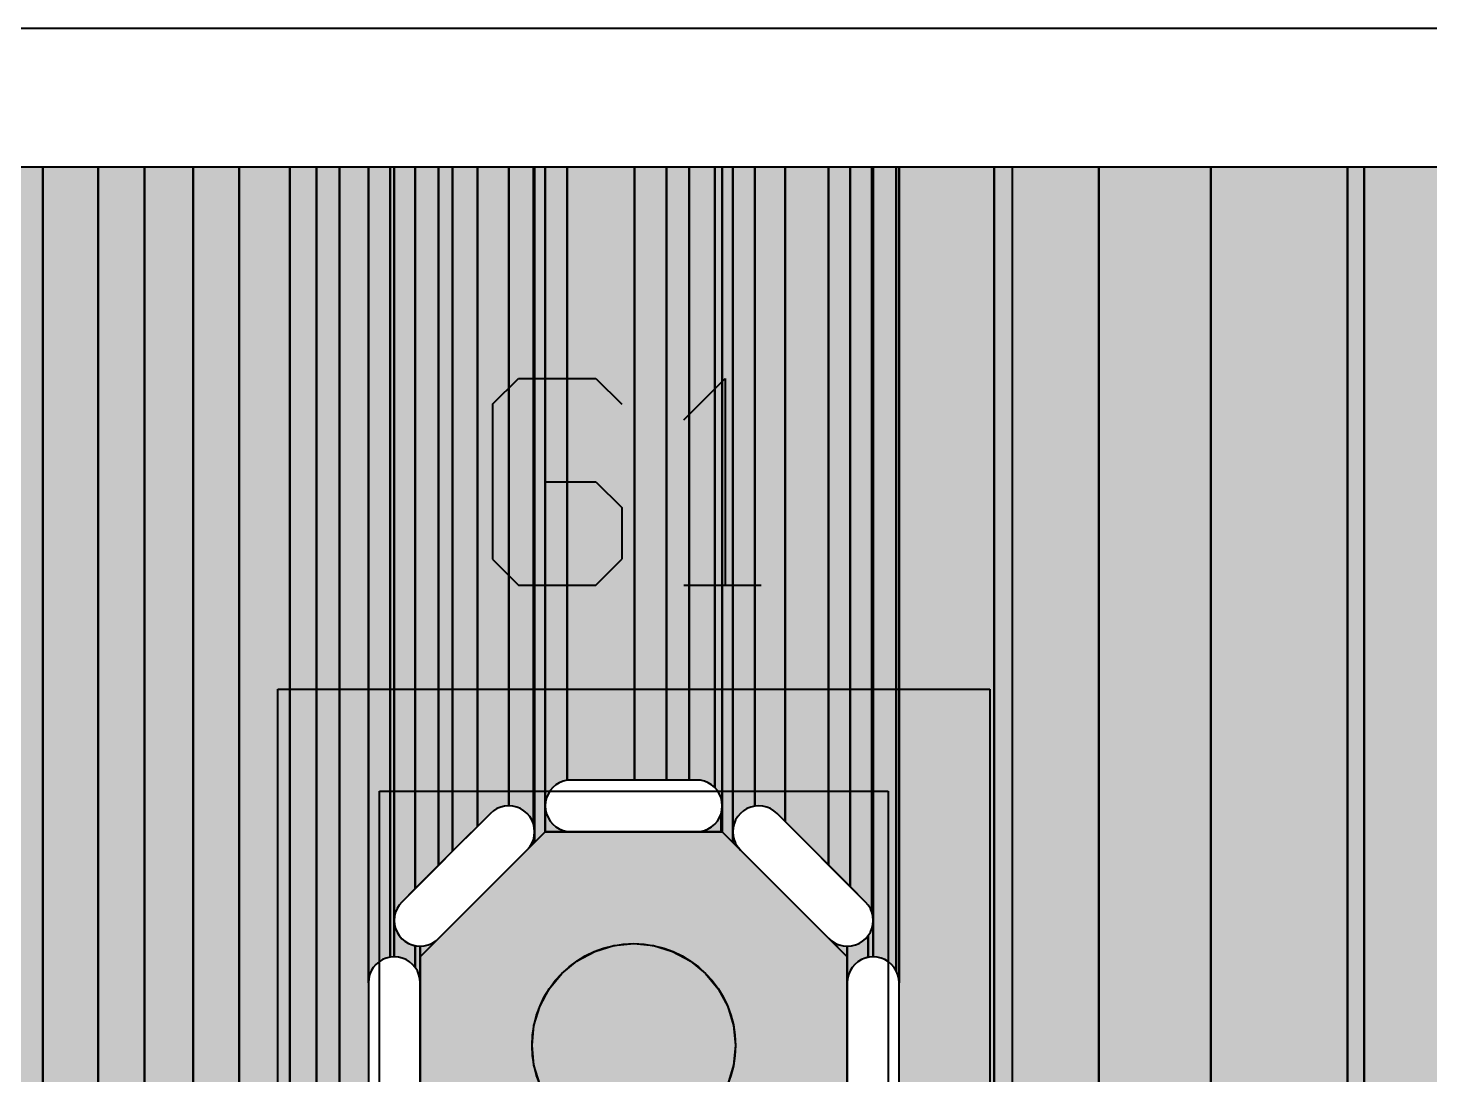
# Model space of a CAD drawing. Header units: millimetres. Extents: x 1.4 to 58.4, y 2.1 to 36.1.
# Drawn here: x 19.38 to 26.27, y 30.91 to 36.05 of the extents above; entities that cross this region are included whole.
import ezdxf

# ---------------------------------------------------------------- set-up
doc = ezdxf.new("R2010")
doc.units = ezdxf.units.MM
for name, color, linetype in [('bottom_copper', 7, 'Continuous'), ('bottom_silk', 7, 'Continuous'), ('drill_plated', 7, 'Continuous'), ('outline', 7, 'Continuous'), ('top_copper', 7, 'Continuous'), ('top_silk', 7, 'Continuous')]:
    doc.layers.add(name, color=color, linetype=linetype)

# ---------------------------------------------------------------- blocks, each defined once
blk = doc.blocks.new('Block12349')
at = {"layer": 'bottom_copper', "lineweight": 40}
for points in [[(0, 21.343), (-0.0369, 21.3583), (-0.0758, 21.3676), (-0.1157, 21.3708), (-0.1256, 21.37), (-0.5506, 21.37), (-0.5506, 32.385), (0, 32.385), (0, 21.343)], [(0.672, 20.6876), (0.071, 21.2886), (0.0645, 21.2962), (0.0341, 21.3221), (0, 21.343), (0, 32.385), (0.672, 32.385), (0.672, 20.6876)], [(0.7542, 20.5009), (0.7511, 20.5407), (0.7417, 20.5797), (0.7264, 20.6166), (0.7055, 20.6507), (0.6796, 20.6811), (0.672, 20.6876), (0.672, 32.385), (0.7542, 32.385), (0.7542, 20.5009)], [(1.4791, 0), (0.7542, 0), (0.7542, 32.385), (1.4791, 32.385), (1.4791, 0)]]:
    blk.add_hatch(color=7, dxfattribs=at).paths.add_polyline_path(points, flags=0)
at = {"layer": 'bottom_copper', "color": 7, "lineweight": 40}
for points in [[(0, 21.343), (-0.0369, 21.3583), (-0.0758, 21.3676), (-0.1157, 21.3708), (-0.1256, 21.37), (-0.5506, 21.37), (-0.5506, 32.385), (0, 32.385), (0, 21.343)], [(0.672, 20.6876), (0.071, 21.2886), (0.0645, 21.2962), (0.0341, 21.3221), (0, 21.343), (0, 32.385), (0.672, 32.385), (0.672, 20.6876)], [(0.7542, 20.5009), (0.7511, 20.5407), (0.7417, 20.5797), (0.7264, 20.6166), (0.7055, 20.6507), (0.6796, 20.6811), (0.672, 20.6876), (0.672, 32.385), (0.7542, 32.385), (0.7542, 20.5009)], [(1.4791, 0), (0.7542, 0), (0.7542, 32.385), (1.4791, 32.385), (1.4791, 0)]]:
    blk.add_lwpolyline(points, close=True, dxfattribs=at)
blk = doc.blocks.new('Block15609')
at = {"layer": 'bottom_copper', "lineweight": 40}
for points in [[(0, 29.1434), (-0.1225, 29.021), (-0.1225, 32.385), (0, 32.385), (0, 29.1434)], [(0.1532, 29.2444), (0.1332, 29.2428), (0.1138, 29.2382), (0.0953, 29.2305), (0.0783, 29.2201), (0.0634, 29.2068), (0, 29.1434), (0, 32.385), (0.1532, 32.385), (0.1532, 29.2444)], [(0.2743, 29.1564), (0.2667, 29.1748), (0.2562, 29.1919), (0.2433, 29.2071), (0.2281, 29.2201), (0.211, 29.2305), (0.1925, 29.2382), (0.1731, 29.2428), (0.1532, 29.2444), (0.1532, 32.385), (0.2743, 32.385), (0.2743, 29.1564)], [(0.2806, 29.117), (0.279, 29.1369), (0.2743, 29.1564), (0.2743, 32.385), (0.2806, 32.385), (0.2806, 29.117)], [(0.3324, 29.1166), (0.2806, 29.0648), (0.2806, 32.385), (0.3324, 32.385), (0.3324, 29.1166)], [(0.4398, 29.3698), (0.4204, 29.3652), (0.4019, 29.3575), (0.3849, 29.3471), (0.3697, 29.3341), (0.3567, 29.3189), (0.3463, 29.3018), (0.3386, 29.2834), (0.334, 29.2643), (0.3324, 29.244), (0.3324, 32.385), (0.4398, 32.385), (0.4398, 29.3698)], [(0.7715, 29.371), (0.4598, 29.371), (0.4398, 29.3698), (0.4398, 32.385), (0.7715, 32.385), (0.7715, 29.371)], [(0.9287, 29.371), (0.7715, 29.371), (0.7715, 32.385), (0.9287, 32.385), (0.9287, 29.371)], [(1.0395, 29.371), (0.9287, 29.371), (0.9287, 32.385), (1.0395, 32.385), (1.0395, 29.371)], [(1.1657, 29.3341), (1.1505, 29.3471), (1.1335, 29.3575), (1.115, 29.3652), (1.0956, 29.3698), (1.0757, 29.371), (1.0395, 29.371), (1.0395, 32.385), (1.1657, 32.385), (1.1657, 29.3341)], [(1.203, 29.244), (1.2014, 29.2639), (1.1968, 29.2834), (1.1891, 29.3018), (1.1787, 29.3189), (1.1657, 29.3341), (1.1657, 32.385), (1.2026, 32.385), (1.203, 29.244)], [(1.2548, 29.0648), (1.203, 29.1166), (1.203, 32.385), (1.2548, 32.385), (1.2548, 29.0648)], [(1.3623, 29.2428), (1.3429, 29.2382), (1.3244, 29.2305), (1.3073, 29.2201), (1.2924, 29.2074), (1.2792, 29.1919), (1.2687, 29.1748), (1.2611, 29.1564), (1.2564, 29.1369), (1.2548, 29.117), (1.2548, 32.385), (1.3623, 32.385), (1.3623, 29.2428)], [(1.5119, 29.1669), (1.472, 29.2068), (1.4571, 29.2201), (1.4401, 29.2305), (1.4216, 29.2382), (1.4022, 29.2428), (1.3822, 29.2444), (1.3623, 29.2428), (1.3623, 32.385), (1.5119, 32.385), (1.5119, 29.1669)], [(1.725, 28.9538), (1.5119, 29.1669), (1.5119, 32.385), (1.725, 32.385), (1.725, 28.9538)], [(1.8311, 28.8477), (1.725, 28.9538), (1.725, 32.385), (1.8311, 32.385), (1.8311, 28.8477)], [(1.9389, 28.7209), (1.9312, 28.7394), (1.9208, 28.7564), (1.9078, 28.771), (1.8312, 28.8476), (1.8311, 32.385), (1.9389, 32.385), (1.9389, 28.7209)], [(1.9451, 28.6815), (1.9435, 28.7015), (1.9389, 28.7209), (1.9389, 32.385), (1.9447, 32.385), (1.9451, 28.6815)], [(2.0582, 28.4328), (2.0478, 28.4498), (2.0348, 28.465), (2.0196, 28.478), (2.0026, 28.4883), (1.9841, 28.4961), (1.9646, 28.5007), (1.9451, 28.5023), (1.9451, 32.385), (2.0582, 32.385), (2.0582, 28.4328)], [(2.0717, 28.3749), (2.0705, 28.3949), (2.0659, 28.4143), (2.0582, 28.4328), (2.0582, 32.385), (2.0717, 32.385), (2.0717, 28.3749)], [(2.54, 21.3583), (2.5031, 21.343), (2.469, 21.3221), (2.4386, 21.2962), (2.4321, 21.2886), (2.0717, 20.9282), (2.0717, 32.385), (2.54, 32.385), (2.54, 21.3583)], [(2.6287, 21.37), (2.6188, 21.3708), (2.579, 21.3677), (2.54, 21.3583), (2.54, 32.385), (2.6287, 32.385), (2.6288, 21.37)], [(3.0537, 21.37), (2.6288, 21.37), (2.6288, 32.385), (3.0537, 32.385), (3.0537, 21.37)], [(0.4398, 29.117), (0.3328, 29.117), (0.3324, 29.1166), (0.3324, 29.244), (0.3339, 29.2241), (0.3386, 29.2046), (0.3463, 29.1862), (0.3567, 29.1691), (0.3697, 29.1539), (0.3849, 29.1409), (0.4019, 29.1305), (0.4204, 29.1228), (0.4398, 29.1182), (0.4398, 29.117)], [(1.203, 29.1166), (1.2026, 29.117), (1.1968, 29.117), (1.1968, 29.2046), (1.2014, 29.2241), (1.203, 29.244), (1.203, 29.1166)], [(1.1968, 29.117), (1.0757, 29.117), (1.0956, 29.1182), (1.115, 29.1228), (1.1335, 29.1305), (1.1505, 29.1409), (1.1657, 29.1539), (1.1787, 29.1691), (1.1891, 29.1862), (1.1968, 29.2046), (1.1968, 29.117)], [(0.2806, 29.0648), (0.2433, 29.0275), (0.2562, 29.0421), (0.2667, 29.0592), (0.2743, 29.0776), (0.279, 29.0971), (0.2806, 29.117), (0.2806, 29.0648)], [(0.4398, 29.117), (0.4398, 29.1182), (0.4597, 29.117), (0.4398, 29.117)], [(1.2921, 29.0275), (1.2548, 29.0648), (1.2548, 29.117), (1.2564, 29.0971), (1.2611, 29.0776), (1.2687, 29.0592), (1.2792, 29.0421), (1.2921, 29.0275)], [(1.9447, 28.5023), (1.9248, 28.5007), (1.9208, 28.4998), (1.9208, 28.6066), (1.9312, 28.6237), (1.9389, 28.6422), (1.9435, 28.6616), (1.9451, 28.6815), (1.9451, 28.5023)], [(1.9208, 28.4998), (1.9053, 28.4961), (1.8869, 28.4884), (1.8698, 28.478), (1.8546, 28.465), (1.8416, 28.4498), (1.8312, 28.4328), (1.8235, 28.4143), (1.8189, 28.3949), (1.8177, 28.375), (1.8177, 28.5541), (1.8376, 28.5557), (1.8571, 28.5604), (1.8755, 28.568), (1.8926, 28.5785), (1.9075, 28.5911), (1.9208, 28.6066), (1.9208, 28.4998)], [(1.8177, 28.5019), (1.7279, 28.5917), (1.7428, 28.5785), (1.7599, 28.568), (1.7783, 28.5604), (1.7976, 28.5557), (1.8177, 28.5541), (1.8177, 28.5019)]]:
    blk.add_hatch(color=7, dxfattribs=at).paths.add_polyline_path(points, flags=0)
at = {"layer": 'bottom_copper', "color": 7, "lineweight": 40}
for points in [[(0, 29.1434), (-0.1225, 29.021), (-0.1225, 32.385), (0, 32.385), (0, 29.1434)], [(0.1532, 29.2444), (0.1332, 29.2428), (0.1138, 29.2382), (0.0953, 29.2305), (0.0783, 29.2201), (0.0634, 29.2068), (0, 29.1434), (0, 32.385), (0.1532, 32.385), (0.1532, 29.2444)], [(0.2743, 29.1564), (0.2667, 29.1748), (0.2562, 29.1919), (0.2433, 29.2071), (0.2281, 29.2201), (0.211, 29.2305), (0.1925, 29.2382), (0.1731, 29.2428), (0.1532, 29.2444), (0.1532, 32.385), (0.2743, 32.385), (0.2743, 29.1564)], [(0.2806, 29.117), (0.279, 29.1369), (0.2743, 29.1564), (0.2743, 32.385), (0.2806, 32.385), (0.2806, 29.117)], [(0.3324, 29.1166), (0.2806, 29.0648), (0.2806, 32.385), (0.3324, 32.385), (0.3324, 29.1166)], [(0.4398, 29.3698), (0.4204, 29.3652), (0.4019, 29.3575), (0.3849, 29.3471), (0.3697, 29.3341), (0.3567, 29.3189), (0.3463, 29.3018), (0.3386, 29.2834), (0.334, 29.2643), (0.3324, 29.244), (0.3324, 32.385), (0.4398, 32.385), (0.4398, 29.3698)], [(0.7715, 29.371), (0.4598, 29.371), (0.4398, 29.3698), (0.4398, 32.385), (0.7715, 32.385), (0.7715, 29.371)], [(0.9287, 29.371), (0.7715, 29.371), (0.7715, 32.385), (0.9287, 32.385), (0.9287, 29.371)], [(1.0395, 29.371), (0.9287, 29.371), (0.9287, 32.385), (1.0395, 32.385), (1.0395, 29.371)], [(1.1657, 29.3341), (1.1505, 29.3471), (1.1335, 29.3575), (1.115, 29.3652), (1.0956, 29.3698), (1.0757, 29.371), (1.0395, 29.371), (1.0395, 32.385), (1.1657, 32.385), (1.1657, 29.3341)], [(1.203, 29.244), (1.2014, 29.2639), (1.1968, 29.2834), (1.1891, 29.3018), (1.1787, 29.3189), (1.1657, 29.3341), (1.1657, 32.385), (1.2026, 32.385), (1.203, 29.244)], [(1.2548, 29.0648), (1.203, 29.1166), (1.203, 32.385), (1.2548, 32.385), (1.2548, 29.0648)], [(1.3623, 29.2428), (1.3429, 29.2382), (1.3244, 29.2305), (1.3073, 29.2201), (1.2924, 29.2074), (1.2792, 29.1919), (1.2687, 29.1748), (1.2611, 29.1564), (1.2564, 29.1369), (1.2548, 29.117), (1.2548, 32.385), (1.3623, 32.385), (1.3623, 29.2428)], [(1.5119, 29.1669), (1.472, 29.2068), (1.4571, 29.2201), (1.4401, 29.2305), (1.4216, 29.2382), (1.4022, 29.2428), (1.3822, 29.2444), (1.3623, 29.2428), (1.3623, 32.385), (1.5119, 32.385), (1.5119, 29.1669)], [(1.725, 28.9538), (1.5119, 29.1669), (1.5119, 32.385), (1.725, 32.385), (1.725, 28.9538)], [(1.8311, 28.8477), (1.725, 28.9538), (1.725, 32.385), (1.8311, 32.385), (1.8311, 28.8477)], [(1.9389, 28.7209), (1.9312, 28.7394), (1.9208, 28.7564), (1.9078, 28.771), (1.8312, 28.8476), (1.8311, 32.385), (1.9389, 32.385), (1.9389, 28.7209)], [(1.9451, 28.6815), (1.9435, 28.7015), (1.9389, 28.7209), (1.9389, 32.385), (1.9447, 32.385), (1.9451, 28.6815)], [(2.0582, 28.4328), (2.0478, 28.4498), (2.0348, 28.465), (2.0196, 28.478), (2.0026, 28.4883), (1.9841, 28.4961), (1.9646, 28.5007), (1.9451, 28.5023), (1.9451, 32.385), (2.0582, 32.385), (2.0582, 28.4328)], [(2.0717, 28.3749), (2.0705, 28.3949), (2.0659, 28.4143), (2.0582, 28.4328), (2.0582, 32.385), (2.0717, 32.385), (2.0717, 28.3749)], [(2.54, 21.3583), (2.5031, 21.343), (2.469, 21.3221), (2.4386, 21.2962), (2.4321, 21.2886), (2.0717, 20.9282), (2.0717, 32.385), (2.54, 32.385), (2.54, 21.3583)], [(2.6287, 21.37), (2.6188, 21.3708), (2.579, 21.3677), (2.54, 21.3583), (2.54, 32.385), (2.6287, 32.385), (2.6288, 21.37)], [(3.0537, 21.37), (2.6288, 21.37), (2.6288, 32.385), (3.0537, 32.385), (3.0537, 21.37)], [(0.4398, 29.117), (0.3328, 29.117), (0.3324, 29.1166), (0.3324, 29.244), (0.3339, 29.2241), (0.3386, 29.2046), (0.3463, 29.1862), (0.3567, 29.1691), (0.3697, 29.1539), (0.3849, 29.1409), (0.4019, 29.1305), (0.4204, 29.1228), (0.4398, 29.1182), (0.4398, 29.117)], [(1.203, 29.1166), (1.2026, 29.117), (1.1968, 29.117), (1.1968, 29.2046), (1.2014, 29.2241), (1.203, 29.244), (1.203, 29.1166)], [(1.1968, 29.117), (1.0757, 29.117), (1.0956, 29.1182), (1.115, 29.1228), (1.1335, 29.1305), (1.1505, 29.1409), (1.1657, 29.1539), (1.1787, 29.1691), (1.1891, 29.1862), (1.1968, 29.2046), (1.1968, 29.117)], [(0.2806, 29.0648), (0.2433, 29.0275), (0.2562, 29.0421), (0.2667, 29.0592), (0.2743, 29.0776), (0.279, 29.0971), (0.2806, 29.117), (0.2806, 29.0648)], [(0.4398, 29.117), (0.4398, 29.1182), (0.4597, 29.117), (0.4398, 29.117)], [(1.2921, 29.0275), (1.2548, 29.0648), (1.2548, 29.117), (1.2564, 29.0971), (1.2611, 29.0776), (1.2687, 29.0592), (1.2792, 29.0421), (1.2921, 29.0275)], [(1.9447, 28.5023), (1.9248, 28.5007), (1.9208, 28.4998), (1.9208, 28.6066), (1.9312, 28.6237), (1.9389, 28.6422), (1.9435, 28.6616), (1.9451, 28.6815), (1.9451, 28.5023)], [(1.9208, 28.4998), (1.9053, 28.4961), (1.8869, 28.4884), (1.8698, 28.478), (1.8546, 28.465), (1.8416, 28.4498), (1.8312, 28.4328), (1.8235, 28.4143), (1.8189, 28.3949), (1.8177, 28.375), (1.8177, 28.5541), (1.8376, 28.5557), (1.8571, 28.5604), (1.8755, 28.568), (1.8926, 28.5785), (1.9075, 28.5911), (1.9208, 28.6066), (1.9208, 28.4998)], [(1.8177, 28.5019), (1.7279, 28.5917), (1.7428, 28.5785), (1.7599, 28.568), (1.7783, 28.5604), (1.7976, 28.5557), (1.8177, 28.5541), (1.8177, 28.5019)]]:
    blk.add_lwpolyline(points, close=True, dxfattribs=at)
blk = doc.blocks.new('Block17461')
at = {"layer": 'bottom_copper', "lineweight": 40}
for points in [[(2.0298, 14.8003), (1.9672, 14.698), (1.9213, 14.5872), (1.8933, 14.4706), (1.8839, 14.351), (1.8839, 32.385), (2.0298, 32.385), (2.0298, 14.8003)], [(2.3012, 15.032), (2.1989, 14.9694), (2.1077, 14.8915), (2.0298, 14.8003), (2.0298, 32.385), (2.3012, 32.385), (2.3012, 15.032)], [(2.5286, 15.1059), (2.412, 15.0779), (2.3012, 15.032), (2.3012, 32.385), (2.5286, 32.385), (2.5286, 15.1059)], [(2.7678, 15.1059), (2.6482, 15.1153), (2.5286, 15.1059), (2.5286, 32.385), (2.7678, 32.385), (2.7678, 15.1059)], [(2.9952, 15.032), (2.8844, 15.0779), (2.7678, 15.1059), (2.7678, 32.385), (2.9952, 32.385), (2.9952, 15.032)], [(3.2443, 14.8264), (3.1887, 14.8915), (3.0975, 14.9694), (2.9952, 15.032), (2.9952, 32.385), (3.2443, 32.385), (3.2443, 14.8264)], [(3.3748, 14.5879), (3.3292, 14.698), (3.2666, 14.8003), (3.2443, 14.8264), (3.2443, 32.385), (3.3748, 32.385), (3.3748, 14.5879)], [(3.4871, 14.3203), (3.4073, 14.4001), (3.4031, 14.4706), (3.3751, 14.5872), (3.3748, 14.5879), (3.3748, 32.385), (3.4871, 32.385), (3.4871, 14.3203)], [(3.6302, 14.1772), (3.4871, 14.3203), (3.4871, 32.385), (3.6302, 32.385), (3.6302, 14.1772)], [(3.7373, 28.5007), (3.7178, 28.4961), (3.6994, 28.4884), (3.6823, 28.478), (3.6671, 28.465), (3.6541, 28.4498), (3.6437, 28.4328), (3.636, 28.4143), (3.6314, 28.3949), (3.6302, 28.3749), (3.6302, 32.385), (3.7373, 32.385), (3.7373, 28.5007)], [(3.7568, 28.5023), (3.7373, 28.5007), (3.7373, 32.385), (3.7568, 32.385), (3.7568, 28.5023)], [(3.8603, 28.8372), (3.7944, 28.7713), (3.7811, 28.7564), (3.7707, 28.7394), (3.763, 28.7209), (3.7584, 28.7015), (3.7568, 28.6815), (3.7568, 32.385), (3.8603, 32.385), (3.8603, 28.8372)], [(3.974, 28.951), (3.8603, 28.8372), (3.8603, 32.385), (3.974, 32.385), (3.974, 28.951)], [(4.044, 29.021), (3.974, 28.951), (3.974, 32.385), (4.044, 32.385), (4.044, 29.021)], [(3.8603, 28.4498), (3.8473, 28.465), (3.8321, 28.478), (3.815, 28.4884), (3.7966, 28.4961), (3.7771, 28.5007), (3.7572, 28.5023), (3.7568, 28.6815), (3.7584, 28.6616), (3.763, 28.6422), (3.7707, 28.6237), (3.7811, 28.6066), (3.7941, 28.5914), (3.8093, 28.5785), (3.8264, 28.568), (3.8448, 28.5604), (3.8603, 28.5567), (3.8603, 28.4498)], [(3.8842, 28.375), (3.883, 28.3949), (3.8784, 28.4143), (3.8707, 28.4328), (3.8603, 28.4498), (3.8603, 28.5567), (3.8643, 28.5557), (3.8842, 28.5541), (3.8842, 28.375)], [(3.8842, 28.5019), (3.8842, 28.5541), (3.9041, 28.5557), (3.9236, 28.5604), (3.942, 28.568), (3.9591, 28.5785), (3.974, 28.5917), (3.8842, 28.5019)]]:
    blk.add_hatch(color=7, dxfattribs=at).paths.add_polyline_path(points, flags=0)
at = {"layer": 'bottom_copper', "color": 7, "lineweight": 40}
for points in [[(2.0298, 14.8003), (1.9672, 14.698), (1.9213, 14.5872), (1.8933, 14.4706), (1.8839, 14.351), (1.8839, 32.385), (2.0298, 32.385), (2.0298, 14.8003)], [(2.3012, 15.032), (2.1989, 14.9694), (2.1077, 14.8915), (2.0298, 14.8003), (2.0298, 32.385), (2.3012, 32.385), (2.3012, 15.032)], [(2.5286, 15.1059), (2.412, 15.0779), (2.3012, 15.032), (2.3012, 32.385), (2.5286, 32.385), (2.5286, 15.1059)], [(2.7678, 15.1059), (2.6482, 15.1153), (2.5286, 15.1059), (2.5286, 32.385), (2.7678, 32.385), (2.7678, 15.1059)], [(2.9952, 15.032), (2.8844, 15.0779), (2.7678, 15.1059), (2.7678, 32.385), (2.9952, 32.385), (2.9952, 15.032)], [(3.2443, 14.8264), (3.1887, 14.8915), (3.0975, 14.9694), (2.9952, 15.032), (2.9952, 32.385), (3.2443, 32.385), (3.2443, 14.8264)], [(3.3748, 14.5879), (3.3292, 14.698), (3.2666, 14.8003), (3.2443, 14.8264), (3.2443, 32.385), (3.3748, 32.385), (3.3748, 14.5879)], [(3.4871, 14.3203), (3.4073, 14.4001), (3.4031, 14.4706), (3.3751, 14.5872), (3.3748, 14.5879), (3.3748, 32.385), (3.4871, 32.385), (3.4871, 14.3203)], [(3.6302, 14.1772), (3.4871, 14.3203), (3.4871, 32.385), (3.6302, 32.385), (3.6302, 14.1772)], [(3.7373, 28.5007), (3.7178, 28.4961), (3.6994, 28.4884), (3.6823, 28.478), (3.6671, 28.465), (3.6541, 28.4498), (3.6437, 28.4328), (3.636, 28.4143), (3.6314, 28.3949), (3.6302, 28.3749), (3.6302, 32.385), (3.7373, 32.385), (3.7373, 28.5007)], [(3.7568, 28.5023), (3.7373, 28.5007), (3.7373, 32.385), (3.7568, 32.385), (3.7568, 28.5023)], [(3.8603, 28.8372), (3.7944, 28.7713), (3.7811, 28.7564), (3.7707, 28.7394), (3.763, 28.7209), (3.7584, 28.7015), (3.7568, 28.6815), (3.7568, 32.385), (3.8603, 32.385), (3.8603, 28.8372)], [(3.974, 28.951), (3.8603, 28.8372), (3.8603, 32.385), (3.974, 32.385), (3.974, 28.951)], [(4.044, 29.021), (3.974, 28.951), (3.974, 32.385), (4.044, 32.385), (4.044, 29.021)], [(3.8603, 28.4498), (3.8473, 28.465), (3.8321, 28.478), (3.815, 28.4884), (3.7966, 28.4961), (3.7771, 28.5007), (3.7572, 28.5023), (3.7568, 28.6815), (3.7584, 28.6616), (3.763, 28.6422), (3.7707, 28.6237), (3.7811, 28.6066), (3.7941, 28.5914), (3.8093, 28.5785), (3.8264, 28.568), (3.8448, 28.5604), (3.8603, 28.5567), (3.8603, 28.4498)], [(3.8842, 28.375), (3.883, 28.3949), (3.8784, 28.4143), (3.8707, 28.4328), (3.8603, 28.4498), (3.8603, 28.5567), (3.8643, 28.5557), (3.8842, 28.5541), (3.8842, 28.375)], [(3.8842, 28.5019), (3.8842, 28.5541), (3.9041, 28.5557), (3.9236, 28.5604), (3.942, 28.568), (3.9591, 28.5785), (3.974, 28.5917), (3.8842, 28.5019)]]:
    blk.add_lwpolyline(points, close=True, dxfattribs=at)

msp = doc.modelspace()

# ---------------------------------------------------------------- hatches: boundary and pattern name
at = {"layer": 'bottom_copper', "lineweight": 40}
for points in [[(23.41, 30.6201), (22.7949, 30.005), (21.9251, 30.005), (21.31, 30.6201), (21.31, 31.4899), (21.9251, 32.105), (22.7949, 32.105), (23.41, 31.4899), (23.41, 30.6201)], [(22.8504, 30.9575), (22.8219, 30.8637), (22.7757, 30.7772), (22.7136, 30.7014), (22.6378, 30.6393), (22.5513, 30.5931), (22.4575, 30.5646), (22.36, 30.555), (22.2625, 30.5646), (22.1687, 30.5931), (22.0822, 30.6393), (22.0064, 30.7014), (21.9443, 30.7772), (21.8981, 30.8637), (21.8696, 30.9575), (21.86, 31.055), (21.8696, 31.1525), (21.8981, 31.2463), (21.9443, 31.3328), (22.0064, 31.4086), (22.0822, 31.4707), (22.1687, 31.5169), (22.2625, 31.5454), (22.36, 31.555), (22.4575, 31.5454), (22.5513, 31.5169), (22.6378, 31.4707), (22.7136, 31.4086), (22.7757, 31.3328), (22.8219, 31.2463), (22.8504, 31.1525), (22.86, 31.055), (22.8504, 30.9575)]]:
    msp.add_hatch(color=7, dxfattribs=at).paths.add_polyline_path(points, flags=0)
at = {"layer": 'drill_plated', "lineweight": 40}
msp.add_hatch(color=7, dxfattribs=at).paths.add_polyline_path([(22.8504, 30.9575), (22.8219, 30.8637), (22.7757, 30.7772), (22.7136, 30.7014), (22.6378, 30.6393), (22.5513, 30.5931), (22.4575, 30.5646), (22.36, 30.555), (22.2625, 30.5646), (22.1687, 30.5931), (22.0822, 30.6393), (22.0064, 30.7014), (21.9443, 30.7772), (21.8981, 30.8637), (21.8696, 30.9575), (21.86, 31.055), (21.8696, 31.1525), (21.8981, 31.2463), (21.9443, 31.3328), (22.0064, 31.4086), (22.0822, 31.4707), (22.1687, 31.5169), (22.2625, 31.5454), (22.36, 31.555), (22.4575, 31.5454), (22.5513, 31.5169), (22.6378, 31.4707), (22.7136, 31.4086), (22.7757, 31.3328), (22.8219, 31.2463), (22.8504, 31.1525), (22.86, 31.055), (22.8504, 30.9575)], flags=0)
at = {"layer": 'top_copper', "lineweight": 40}
for points in [[(23.41, 30.6201), (22.7949, 30.005), (21.9251, 30.005), (21.31, 30.6201), (21.31, 31.4899), (21.9251, 32.105), (22.7949, 32.105), (23.41, 31.4899), (23.41, 30.6201)], [(22.8504, 30.9575), (22.8219, 30.8637), (22.7757, 30.7772), (22.7136, 30.7014), (22.6378, 30.6393), (22.5513, 30.5931), (22.4575, 30.5646), (22.36, 30.555), (22.2625, 30.5646), (22.1687, 30.5931), (22.0822, 30.6393), (22.0064, 30.7014), (21.9443, 30.7772), (21.8981, 30.8637), (21.8696, 30.9575), (21.86, 31.055), (21.8696, 31.1525), (21.8981, 31.2463), (21.9443, 31.3328), (22.0064, 31.4086), (22.0822, 31.4707), (22.1687, 31.5169), (22.2625, 31.5454), (22.36, 31.555), (22.4575, 31.5454), (22.5513, 31.5169), (22.6378, 31.4707), (22.7136, 31.4086), (22.7757, 31.3328), (22.8219, 31.2463), (22.8504, 31.1525), (22.86, 31.055), (22.8504, 30.9575)]]:
    msp.add_hatch(color=7, dxfattribs=at).paths.add_polyline_path(points, flags=0)

# ---------------------------------------------------------------- linework, layer by layer
at = {"layer": 'bottom_copper', "color": 7, "lineweight": 40}
for p, q in [((17.2905, 35.373), (21.4698, 35.373)), ((21.4698, 32.009), (21.4698, 35.373)), ((21.4698, 35.373), (24.646, 35.373)), ((21.4698, 35.373), (21.4698, 32.009)), ((24.646, 24.358), (24.646, 35.373)), ((24.646, 35.373), (27.9468, 35.373)), ((24.646, 35.373), (24.646, 24.358)), ((21.962, 32.3221), (21.949, 32.3069)), ((21.9772, 32.3351), (21.962, 32.3221)), ((21.9942, 32.3455), (21.9772, 32.3351)), ((22.0127, 32.3532), (21.9942, 32.3455)), ((22.0321, 32.3578), (22.0127, 32.3532)), ((22.0521, 32.359), (22.0321, 32.3578)), ((22.6679, 32.359), (22.0521, 32.359)), ((22.6879, 32.3578), (22.6679, 32.359)), ((22.7073, 32.3532), (22.6879, 32.3578)), ((22.7258, 32.3455), (22.7073, 32.3532)), ((22.7428, 32.3351), (22.7258, 32.3455)), ((22.758, 32.3221), (22.7428, 32.3351)), ((22.771, 32.3069), (22.758, 32.3221)), ((21.9262, 32.2519), (21.9247, 32.232)), ((21.9309, 32.2714), (21.9262, 32.2519)), ((21.9386, 32.2898), (21.9309, 32.2714)), ((21.949, 32.3069), (21.9386, 32.2898)), ((22.7814, 32.2898), (22.771, 32.3069)), ((22.7891, 32.2714), (22.7814, 32.2898)), ((22.7937, 32.2519), (22.7891, 32.2714)), ((22.7953, 32.232), (22.7937, 32.2519)), ((21.6557, 32.1948), (21.4698, 32.009)), ((21.6706, 32.2081), (21.6557, 32.1948)), ((21.6876, 32.2185), (21.6706, 32.2081)), ((21.7061, 32.2262), (21.6876, 32.2185)), ((21.7255, 32.2308), (21.7061, 32.2262)), ((21.7455, 32.2324), (21.7255, 32.2308)), ((21.7654, 32.2308), (21.7455, 32.2324)), ((21.7848, 32.2262), (21.7654, 32.2308)), ((21.8033, 32.2185), (21.7848, 32.2262)), ((21.8204, 32.2081), (21.8033, 32.2185)), ((21.8356, 32.1951), (21.8204, 32.2081)), ((21.8485, 32.1799), (21.8356, 32.1951)), ((21.9247, 32.232), (21.9262, 32.2121)), ((21.9262, 32.2121), (21.9309, 32.1926)), ((21.9309, 32.1926), (21.9386, 32.1742)), ((22.7814, 32.1742), (22.7891, 32.1926)), ((22.7891, 32.1926), (22.7937, 32.2121)), ((22.7937, 32.2121), (22.7953, 32.232)), ((22.8844, 32.1951), (22.8715, 32.1799)), ((22.8996, 32.2081), (22.8844, 32.1951)), ((22.9167, 32.2185), (22.8996, 32.2081)), ((22.9352, 32.2262), (22.9167, 32.2185)), ((22.9546, 32.2308), (22.9352, 32.2262)), ((22.9745, 32.2324), (22.9546, 32.2308)), ((22.9945, 32.2308), (22.9745, 32.2324)), ((23.0139, 32.2262), (22.9945, 32.2308)), ((23.0324, 32.2185), (23.0139, 32.2262)), ((23.0494, 32.2081), (23.0324, 32.2185)), ((23.0643, 32.1948), (23.0494, 32.2081)), ((23.4998, 31.7593), (23.0643, 32.1948)), ((21.859, 32.1628), (21.8485, 32.1799)), ((21.8666, 32.1444), (21.859, 32.1628)), ((21.8713, 32.1249), (21.8666, 32.1444)), ((21.8729, 32.105), (21.8713, 32.1249)), ((21.9386, 32.1742), (21.949, 32.1571)), ((21.949, 32.1571), (21.962, 32.1419)), ((21.962, 32.1419), (21.9772, 32.1289)), ((21.9772, 32.1289), (21.9942, 32.1185)), ((21.9942, 32.1185), (22.0127, 32.1108)), ((22.7073, 32.1108), (22.7258, 32.1185)), ((22.7258, 32.1185), (22.7428, 32.1289)), ((22.7428, 32.1289), (22.758, 32.1419)), ((22.758, 32.1419), (22.771, 32.1571)), ((22.771, 32.1571), (22.7814, 32.1742)), ((22.8487, 32.1249), (22.8471, 32.105)), ((22.8534, 32.1444), (22.8487, 32.1249)), ((22.861, 32.1628), (22.8534, 32.1444)), ((22.8715, 32.1799), (22.861, 32.1628)), ((21.9251, 32.105), (21.31, 31.4899)), ((21.9251, 32.105), (21.8353, 32.0152)), ((21.8485, 32.0301), (21.859, 32.0472)), ((21.859, 32.0472), (21.8666, 32.0656)), ((21.8666, 32.0656), (21.8713, 32.0851)), ((21.8713, 32.0851), (21.8729, 32.105)), ((22.052, 32.105), (21.9251, 32.105)), ((22.7949, 32.105), (21.9251, 32.105)), ((22.0127, 32.1108), (22.0321, 32.1062)), ((22.0321, 32.1062), (22.052, 32.105)), ((22.668, 32.105), (22.6879, 32.1062)), ((22.7949, 32.105), (22.668, 32.105)), ((22.6879, 32.1062), (22.7073, 32.1108)), ((22.8847, 32.0152), (22.7949, 32.105)), ((23.41, 31.4899), (22.7949, 32.105)), ((22.8471, 32.105), (22.8487, 32.0851)), ((22.8487, 32.0851), (22.8534, 32.0656)), ((22.8534, 32.0656), (22.861, 32.0472)), ((22.861, 32.0472), (22.8715, 32.0301)), ((21.4698, 32.009), (21.2202, 31.7593)), ((21.8353, 32.0152), (21.8485, 32.0301)), ((22.8715, 32.0301), (22.8847, 32.0152)), ((21.1888, 31.7089), (21.1842, 31.6895)), ((21.1965, 31.7274), (21.1888, 31.7089)), ((21.2069, 31.7444), (21.1965, 31.7274)), ((21.2202, 31.7593), (21.2069, 31.7444)), ((23.5131, 31.7444), (23.4998, 31.7593)), ((23.5235, 31.7274), (23.5131, 31.7444)), ((23.5312, 31.7089), (23.5235, 31.7274)), ((23.5358, 31.6895), (23.5312, 31.7089)), ((21.1842, 31.6895), (21.1826, 31.6695)), ((21.1826, 31.6695), (21.1842, 31.6496)), ((21.1842, 31.6496), (21.1888, 31.6302)), ((23.5312, 31.6302), (23.5358, 31.6496)), ((23.5374, 31.6695), (23.5358, 31.6895)), ((23.5358, 31.6496), (23.5374, 31.6695)), ((21.1888, 31.6302), (21.1965, 31.6117)), ((21.1965, 31.6117), (21.2069, 31.5946)), ((21.2069, 31.5946), (21.2199, 31.5794)), ((21.2199, 31.5794), (21.2351, 31.5665)), ((21.2351, 31.5665), (21.2522, 31.556)), ((21.3998, 31.5797), (21.31, 31.4899)), ((21.3678, 31.556), (21.3849, 31.5665)), ((21.3849, 31.5665), (21.3998, 31.5797)), ((23.41, 31.4899), (23.3202, 31.5797)), ((23.3202, 31.5797), (23.3351, 31.5665)), ((23.3351, 31.5665), (23.3522, 31.556)), ((23.4678, 31.556), (23.4849, 31.5665)), ((23.4849, 31.5665), (23.5001, 31.5794)), ((23.5001, 31.5794), (23.5131, 31.5946)), ((23.5131, 31.5946), (23.5235, 31.6117)), ((23.5235, 31.6117), (23.5312, 31.6302)), ((21.2522, 31.556), (21.2706, 31.5484)), ((21.2706, 31.5484), (21.2901, 31.5437)), ((21.2901, 31.5437), (21.31, 31.5421)), ((21.31, 31.5421), (21.3299, 31.5437)), ((21.3299, 31.5437), (21.3494, 31.5484)), ((21.3494, 31.5484), (21.3678, 31.556)), ((23.3522, 31.556), (23.3706, 31.5484)), ((23.3706, 31.5484), (23.3901, 31.5437)), ((23.3901, 31.5437), (23.41, 31.5421)), ((23.41, 31.5421), (23.4299, 31.5437)), ((23.4299, 31.5437), (23.4494, 31.5484)), ((23.4494, 31.5484), (23.4678, 31.556)), ((21.0799, 31.4378), (21.0695, 31.4208)), ((21.0929, 31.453), (21.0799, 31.4378)), ((21.1081, 31.466), (21.0929, 31.453)), ((21.1252, 31.4764), (21.1081, 31.466)), ((21.1436, 31.4841), (21.1252, 31.4764)), ((21.1631, 31.4887), (21.1436, 31.4841)), ((21.183, 31.4903), (21.1631, 31.4887)), ((21.2029, 31.4887), (21.183, 31.4903)), ((21.2224, 31.4841), (21.2029, 31.4887)), ((21.2408, 31.4764), (21.2224, 31.4841)), ((21.2579, 31.466), (21.2408, 31.4764)), ((21.2731, 31.453), (21.2579, 31.466)), ((21.2861, 31.4378), (21.2731, 31.453)), ((21.2965, 31.4208), (21.2861, 31.4378)), ((21.31, 31.4899), (21.31, 31.363)), ((21.31, 31.4899), (21.31, 30.6201)), ((23.41, 31.363), (23.41, 31.4899)), ((23.41, 30.6201), (23.41, 31.4899)), ((23.4339, 31.4378), (23.4235, 31.4208)), ((23.4469, 31.453), (23.4339, 31.4378)), ((23.4621, 31.466), (23.4469, 31.453)), ((23.4792, 31.4764), (23.4621, 31.466)), ((23.4976, 31.4841), (23.4792, 31.4764)), ((23.5171, 31.4887), (23.4976, 31.4841)), ((23.537, 31.4903), (23.5171, 31.4887)), ((23.5569, 31.4887), (23.537, 31.4903)), ((23.5764, 31.4841), (23.5569, 31.4887)), ((23.5948, 31.4764), (23.5764, 31.4841)), ((23.6119, 31.466), (23.5948, 31.4764)), ((23.6271, 31.453), (23.6119, 31.466)), ((23.6401, 31.4378), (23.6271, 31.453)), ((23.6505, 31.4208), (23.6401, 31.4378)), ((21.0572, 31.3829), (21.056, 31.3629)), ((21.056, 31.3629), (21.056, 30.7471)), ((21.0618, 31.4023), (21.0572, 31.3829)), ((21.0695, 31.4208), (21.0618, 31.4023)), ((21.3042, 31.4023), (21.2965, 31.4208)), ((21.3088, 31.3829), (21.3042, 31.4023)), ((21.31, 31.363), (21.3088, 31.3829)), ((23.4112, 31.3829), (23.41, 31.363)), ((23.4158, 31.4023), (23.4112, 31.3829)), ((23.4235, 31.4208), (23.4158, 31.4023)), ((23.6582, 31.4023), (23.6505, 31.4208)), ((23.6628, 31.3829), (23.6582, 31.4023)), ((23.664, 31.3629), (23.6628, 31.3829)), ((23.664, 30.7471), (23.664, 31.3629))]:
    msp.add_line(p, q, dxfattribs=at)
msp.add_lwpolyline([(23.41, 30.6201), (22.7949, 30.005), (21.9251, 30.005), (21.31, 30.6201), (21.31, 31.4899), (21.9251, 32.105), (22.7949, 32.105), (23.41, 31.4899), (23.41, 30.6201)], close=True, dxfattribs=at)
msp.add_lwpolyline([(21.8981, 30.8637), (21.8696, 30.9575), (21.86, 31.055), (21.8696, 31.1525), (21.8981, 31.2463), (21.9443, 31.3328), (22.0064, 31.4086), (22.0822, 31.4707), (22.1687, 31.5169), (22.2625, 31.5454), (22.36, 31.555), (22.4575, 31.5454), (22.5513, 31.5169), (22.6378, 31.4707), (22.7136, 31.4086), (22.7757, 31.3328), (22.8219, 31.2463), (22.8504, 31.1525), (22.86, 31.055), (22.8504, 30.9575), (22.8504, 30.9575), (22.8219, 30.8637)], dxfattribs=at)
msp.add_ellipse((22.36, 31.055), major_axis=(0.5, 0), ratio=1, dxfattribs=at)
at = {"layer": 'bottom_silk', "color": 7, "lineweight": 40}
msp.add_line((1.36, 36.055), (58.36, 36.055), dxfattribs=at)
at = {"layer": 'drill_plated', "color": 7, "lineweight": 40}
msp.add_lwpolyline([(21.8981, 30.8637), (21.8696, 30.9575), (21.86, 31.055), (21.8696, 31.1525), (21.8981, 31.2463), (21.9443, 31.3328), (22.0064, 31.4086), (22.0822, 31.4707), (22.1687, 31.5169), (22.2625, 31.5454), (22.36, 31.555), (22.4575, 31.5454), (22.5513, 31.5169), (22.6378, 31.4707), (22.7136, 31.4086), (22.7757, 31.3328), (22.8219, 31.2463), (22.8504, 31.1525), (22.86, 31.055), (22.8504, 30.9575), (22.8504, 30.9575), (22.8219, 30.8637)], dxfattribs=at)
msp.add_ellipse((22.36, 31.055), major_axis=(0.5, 0), ratio=1, dxfattribs=at)
at = {"layer": 'outline', "color": 7, "lineweight": 40}
msp.add_line((1.36, 36.055), (58.36, 36.055), dxfattribs=at)
at = {"layer": 'top_copper', "color": 7, "lineweight": 40}
for p, q in [((21.9251, 32.105), (21.31, 31.4899)), ((22.7949, 32.105), (21.9251, 32.105)), ((23.41, 31.4899), (22.7949, 32.105)), ((21.31, 31.4899), (21.31, 30.6201)), ((23.41, 30.6201), (23.41, 31.4899))]:
    msp.add_line(p, q, dxfattribs=at)
msp.add_lwpolyline([(23.41, 30.6201), (22.7949, 30.005), (21.9251, 30.005), (21.31, 30.6201), (21.31, 31.4899), (21.9251, 32.105), (22.7949, 32.105), (23.41, 31.4899), (23.41, 30.6201)], close=True, dxfattribs=at)
msp.add_lwpolyline([(21.8981, 30.8637), (21.8696, 30.9575), (21.86, 31.055), (21.8696, 31.1525), (21.8981, 31.2463), (21.9443, 31.3328), (22.0064, 31.4086), (22.0822, 31.4707), (22.1687, 31.5169), (22.2625, 31.5454), (22.36, 31.555), (22.4575, 31.5454), (22.5513, 31.5169), (22.6378, 31.4707), (22.7136, 31.4086), (22.7757, 31.3328), (22.8219, 31.2463), (22.8504, 31.1525), (22.86, 31.055), (22.8504, 30.9575), (22.8504, 30.9575), (22.8219, 30.8637)], dxfattribs=at)
msp.add_ellipse((22.36, 31.055), major_axis=(0.5, 0), ratio=1, dxfattribs=at)
at = {"layer": 'top_silk', "color": 7, "lineweight": 40}
for p, q in [((1.36, 36.055), (58.36, 36.055)), ((21.666, 34.206), (21.793, 34.333)), ((21.793, 34.333), (22.174, 34.333)), ((22.174, 34.333), (22.301, 34.206)), ((22.6058, 34.1298), (22.809, 34.333)), ((22.809, 34.333), (22.809, 33.317)), ((21.666, 34.206), (21.666, 33.444)), ((21.92, 33.825), (22.174, 33.825)), ((22.174, 33.825), (22.301, 33.698)), ((22.301, 33.698), (22.301, 33.444)), ((21.666, 33.444), (21.793, 33.317)), ((22.174, 33.317), (22.301, 33.444)), ((21.793, 33.317), (22.174, 33.317)), ((22.6058, 33.317), (22.9868, 33.317)), ((20.61, 29.305), (20.61, 32.805)), ((20.61, 32.805), (24.11, 32.805)), ((24.11, 32.805), (24.11, 29.305)), ((21.11, 32.305), (23.61, 32.305)), ((21.11, 29.805), (21.11, 32.305)), ((23.61, 32.305), (23.61, 29.805))]:
    msp.add_line(p, q, dxfattribs=at)

# ---------------------------------------------------------------- block references
at = {"layer": 'bottom_copper'}
for name, p in [('Block17461', (17.4258, 2.988)), ('Block15609', (21.5923, 2.988)), ('Block12349', (25.1966, 2.988))]:
    msp.add_blockref(name, p, dxfattribs=at)

doc.saveas('drawing.dxf')
